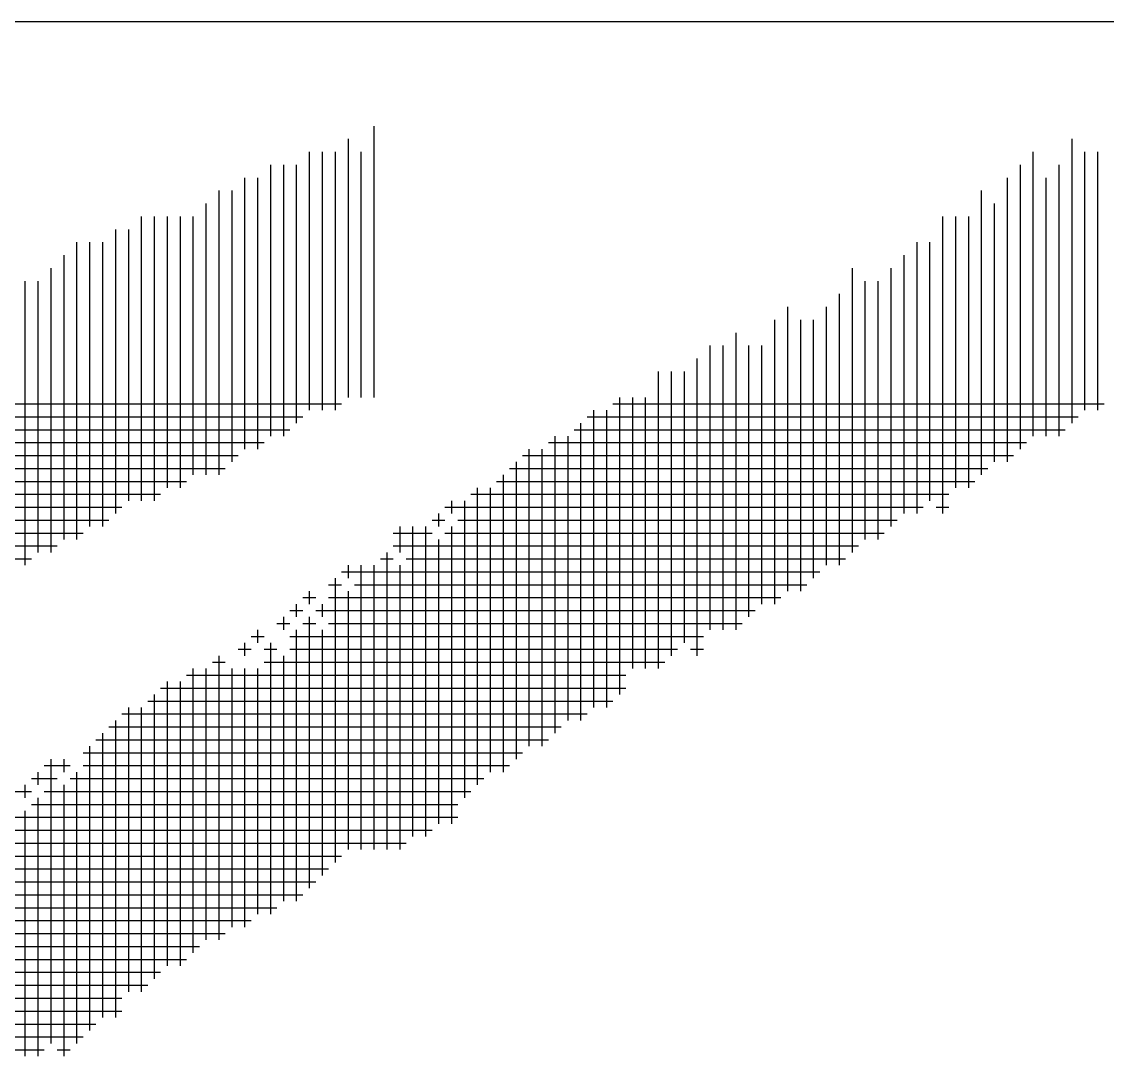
# Model space of a CAD drawing. Header units: feet. Extents: x 0 to 252300, y 0 to 178200.
# Drawn here: x 172787 to 172983, y 9413.2 to 9600 of the extents above; entities that cross this region are included whole.
import ezdxf
from ezdxf.enums import TextEntityAlignment as Align

# ---------------------------------------------------------------- set-up
doc = ezdxf.new("R2010")
doc.units = ezdxf.units.FT
doc.header["$LTSCALE"] = 3000
doc.header["$MEASUREMENT"] = 0
for name, color, linetype in [('CX-BORD', 3, 'CONTINUOUS'), ('CX-BORD-LIN1', 4, 'CONTINUOUS'), ('CX-BORD-LIN2', 3, 'CONTINUOUS'), ('CX-BORD-TEX2', 7, 'CONTINUOUS'), ('CX-BORD-TEX3', 6, 'CONTINUOUS')]:
    doc.layers.add(name, color=color, linetype=linetype)
doc.styles.add('TB_TEXT', font='')
doc.styles.add('TB_WBTXT', font='')
doc.styles.add('TB_WMTXT', font='')
doc.styles.get('TB_TEXT').set_extended_font_data('DotumChe')
doc.styles.get('TB_WBTXT').set_extended_font_data('Dotum')
doc.styles.get('TB_WMTXT').set_extended_font_data('DotumChe')

# ---------------------------------------------------------------- blocks, each defined once
blk = doc.blocks.new('CXBLKA1')
at = {"layer": 'CX-BORD-LIN2'}
blk.add_lwpolyline([(558, 12), (270, 12)], dxfattribs=at)
at = {"layer": 'CX-BORD-LIN1', "style": 'TB_TEXT'}
for tag, p in [('TR_RCON5', (342.30331, 33)), ('TR_RCON4', (342.30331, 27)), ('TR_RCON3', (342.30331, 21)), ('TR_RCON2', (342.30331, 15)), ('TR_RCON1', (342.30331, 9))]:
    blk.add_attdef(tag, text='', height=3.5, dxfattribs=at).set_placement(p, align=Align.MIDDLE_LEFT)
for tag, height, p in [('TR_DGN5', 3.5, (451.11845, 33)), ('TR_CHK5', 3.5, (491.11845, 33)), ('TR_RDAT5', 3.5, (317.5, 33)), ('TR_APP5', 3.5, (531.11845, 33)), ('TR_RNUM5', 3, (285.10512, 32.63656)), ('TR_DGN4', 3.5, (451.11845, 27)), ('TR_CHK4', 3.5, (491.11845, 27)), ('TR_RDAT4', 3.5, (317.5, 27)), ('TR_APP4', 3.5, (531.11845, 27)), ('TR_RNUM4', 3, (285.10512, 26.63656)), ('TR_DGN3', 3.5, (451.11845, 21)), ('TR_CHK3', 3.5, (491.11845, 21)), ('TR_RDAT3', 3.5, (317.5, 21)), ('TR_APP3', 3.5, (531.11845, 21)), ('TR_RNUM3', 3, (285.10512, 20.63656)), ('TR_DGN2', 3.5, (451.11845, 15)), ('TR_CHK2', 3.5, (491.11845, 15)), ('TR_RDAT2', 3.5, (317.5, 15)), ('TR_APP2', 3.5, (531.11845, 15)), ('TR_RNUM2', 3, (285.10512, 14.63656)), ('TR_DGN1', 3.5, (451.11845, 9)), ('TR_CHK1', 3.5, (491.11845, 9)), ('TR_RDAT1', 3.5, (317.5, 9)), ('TR_APP1', 3.5, (531.11845, 9)), ('TR_RNUM1', 3, (285.10512, 8.63656))]:
    blk.add_attdef(tag, text='', height=height, dxfattribs=at).set_placement(p, align=Align.MIDDLE_CENTER)
at = {"layer": 'CX-BORD-LIN2', "style": 'TB_TEXT'}
blk.add_attdef('TD_VERSION', text='', height=3, rotation=90, dxfattribs=at).set_placement((800.5, 48.0149), align=Align.MIDDLE_CENTER)
at = {"layer": 'CX-BORD-TEX2', "style": 'TB_WMTXT'}
for tag, height, p in [('TB_CNAME', 5, (15.34477, 531.83241)), ('TB_CSCOP', 4, (16.63457, 523.83241))]:
    blk.add_attdef(tag, text='', height=height, dxfattribs=at).set_placement(p, align=Align.BOTTOM_LEFT)
at = {"layer": 'CX-BORD-TEX2', "style": 'TB_WBTXT'}
for tag, height, p in [('TB_MTITIL', 10, (398, 533.32641)), ('TB_STITL', 7, (398, 518.32641))]:
    blk.add_attdef(tag, text='', height=height, dxfattribs=at).set_placement(p, align=Align.MIDDLE_CENTER)
at = {"layer": 'CX-BORD-TEX3', "style": 'TB_TEXT'}
for tag, height, p in [('TD_LNDST', 4.5, (215, 31.5)), ('TD_DSECT', 4.5, (605.5, 31.5)), ('TD_DDIST', 4.5, (654.5, 31.5)), ('TD_DNAME_TOP', 4.5, (755, 27.95701)), ('TD_CSECT', 4.5, (605.5, 22.5)), ('TD_CDIST', 4.5, (654.5, 22.5)), ('TD_DNAME_MAIN', 4.5, (755, 21.4731)), ('TD_DNAME_BOT', 3, (755, 15.24894)), ('TD_HSCAL', 4.5, (620.88411, 13.74838)), ('TD_VSCAL', 4.5, (656.86146, 13.74838)), ('TD_CCOMP', 4.5, (215, 13.59273)), ('TD_CSTEP', 4.5, (250.744, 5.12502)), ('TD_FIELD', 4.5, (180, 5.12502)), ('TD_DWGNO', 4.5, (755, 5.00167)), ('TD_DWGCODE', 4.5, (637, 4.7908))]:
    blk.add_attdef(tag, text='', height=height, dxfattribs=at).set_placement(p, align=Align.MIDDLE_CENTER)
for tag, height, width, p in [('TD_DCOMP', 4.5, 0.95, (215, 22.58754)), ('TD_CNAME', 5, 0.78, (65, 7.59564))]:
    blk.add_attdef(tag, text='', height=height, dxfattribs=dict(at, width=width)).set_placement(p, align=Align.MIDDLE_CENTER)

msp = doc.modelspace()

# ---------------------------------------------------------------- linework, layer by layer
at = {"layer": 'CX-BORD-LIN1'}
for p, q in [((172850.58, 9581.16), (172850.58, 9532.17)), ((172845.91, 9578.83), (172845.91, 9532.17)), ((172976.55, 9578.83), (172976.55, 9527.51)), ((172838.92, 9576.5), (172838.92, 9529.84)), ((172841.25, 9576.5), (172841.25, 9529.84)), ((172843.58, 9576.5), (172843.58, 9529.84)), ((172848.25, 9576.5), (172848.25, 9532.17)), ((172969.55, 9576.5), (172969.55, 9525.18)), ((172978.88, 9576.5), (172978.88, 9529.84)), ((172981.22, 9576.5), (172981.22, 9529.84)), ((172831.92, 9574.17), (172831.92, 9525.18)), ((172834.25, 9574.17), (172834.25, 9525.18)), ((172836.58, 9574.17), (172836.58, 9527.51)), ((172967.22, 9574.17), (172967.22, 9522.84)), ((172974.22, 9574.17), (172974.22, 9525.18)), ((172827.25, 9571.83), (172827.25, 9522.84)), ((172829.58, 9571.83), (172829.58, 9522.84)), ((172964.89, 9571.83), (172964.89, 9520.51)), ((172971.88, 9571.83), (172971.88, 9525.18)), ((172822.59, 9569.5), (172822.59, 9518.18)), ((172824.92, 9569.5), (172824.92, 9520.51)), ((172960.22, 9569.5), (172960.22, 9518.18)), ((172820.25, 9567.17), (172820.25, 9518.18)), ((172962.55, 9567.17), (172962.55, 9520.51)), ((172808.59, 9564.83), (172808.59, 9513.51)), ((172810.92, 9564.83), (172810.92, 9513.51)), ((172813.25, 9564.83), (172813.25, 9515.85)), ((172815.59, 9564.83), (172815.59, 9515.85)), ((172817.92, 9564.83), (172817.92, 9518.18)), ((172953.22, 9564.83), (172953.22, 9511.18)), ((172955.56, 9564.83), (172955.56, 9515.85)), ((172957.89, 9564.83), (172957.89, 9515.85)), ((172803.92, 9562.5), (172803.92, 9511.18)), ((172806.26, 9562.5), (172806.26, 9513.51)), ((172796.92, 9560.17), (172796.92, 9506.51)), ((172799.26, 9560.17), (172799.26, 9508.85)), ((172801.59, 9560.17), (172801.59, 9508.85)), ((172948.56, 9560.17), (172948.56, 9511.18)), ((172950.89, 9560.17), (172950.89, 9513.51)), ((172794.59, 9557.84), (172794.59, 9506.51)), ((172946.22, 9557.84), (172946.22, 9511.18)), ((172792.26, 9555.5), (172792.26, 9504.18)), ((172936.89, 9555.5), (172936.89, 9504.18)), ((172943.89, 9555.5), (172943.89, 9508.85)), ((172787.59, 9553.17), (172787.59, 9501.85)), ((172789.93, 9553.17), (172789.93, 9504.18)), ((172939.23, 9553.17), (172939.23, 9506.51)), ((172941.56, 9553.17), (172941.56, 9506.51)), ((172934.56, 9550.84), (172934.56, 9501.85)), ((172925.23, 9548.5), (172925.23, 9497.18)), ((172932.23, 9548.5), (172932.23, 9501.85)), ((172922.9, 9546.17), (172922.9, 9494.85)), ((172927.56, 9546.17), (172927.56, 9497.18)), ((172929.89, 9546.17), (172929.89, 9499.52)), ((172915.9, 9543.84), (172915.9, 9490.18)), ((172911.23, 9541.51), (172911.23, 9490.18)), ((172913.56, 9541.51), (172913.56, 9490.18)), ((172918.23, 9541.51), (172918.23, 9492.52)), ((172920.56, 9541.51), (172920.56, 9494.85)), ((172908.9, 9539.17), (172908.9, 9485.52)), ((172901.9, 9536.84), (172901.9, 9483.19)), ((172904.23, 9536.84), (172904.23, 9485.52)), ((172906.57, 9536.84), (172906.57, 9487.85)), ((172894.9, 9532.17), (172894.9, 9478.52)), ((172897.24, 9532.17), (172897.24, 9483.19)), ((172899.57, 9532.17), (172899.57, 9483.19)), ((172749.1, 9531.01), (172844.75, 9531.01)), ((172890.24, 9529.84), (172890.24, 9476.19)), ((172892.57, 9529.84), (172892.57, 9476.19)), ((172893.74, 9531.01), (172982.38, 9531.01)), ((172739.77, 9528.68), (172837.75, 9528.68)), ((172887.9, 9527.51), (172887.9, 9473.85)), ((172889.07, 9528.68), (172977.72, 9528.68)), ((172732.77, 9526.34), (172835.42, 9526.34)), ((172886.74, 9526.34), (172975.38, 9526.34)), ((172728.11, 9524.01), (172830.75, 9524.01)), ((172882.07, 9524.01), (172968.39, 9524.01)), ((172883.24, 9525.18), (172883.24, 9471.52)), ((172885.57, 9525.18), (172885.57, 9473.85)), ((172721.11, 9521.68), (172826.08, 9521.68)), ((172877.41, 9521.68), (172966.05, 9521.68)), ((172878.57, 9522.84), (172878.57, 9469.19)), ((172880.91, 9522.84), (172880.91, 9469.19)), ((172876.24, 9520.51), (172876.24, 9466.86)), ((172718.78, 9519.34), (172823.75, 9519.34)), ((172873.91, 9518.18), (172873.91, 9464.52)), ((172875.07, 9519.34), (172961.39, 9519.34)), ((172714.11, 9517.01), (172816.75, 9517.01)), ((172869.24, 9515.85), (172869.24, 9462.19)), ((172871.57, 9515.85), (172871.57, 9464.52)), ((172872.74, 9517.01), (172959.05, 9517.01)), ((172709.44, 9514.68), (172812.09, 9514.68)), ((172868.08, 9514.68), (172954.39, 9514.68)), ((172709.44, 9512.35), (172805.09, 9512.35)), ((172863.41, 9512.35), (172949.72, 9512.35)), ((172864.58, 9513.51), (172864.58, 9511.18)), ((172866.91, 9513.51), (172866.91, 9459.86)), ((172952.06, 9512.35), (172954.39, 9512.35)), ((172707.11, 9510.01), (172802.76, 9510.01)), ((172861.08, 9510.01), (172863.41, 9510.01)), ((172862.24, 9511.18), (172862.24, 9508.85)), ((172865.74, 9510.01), (172945.06, 9510.01)), ((172855.24, 9508.85), (172855.24, 9504.18)), ((172857.58, 9508.85), (172857.58, 9452.86)), ((172859.91, 9508.85), (172859.91, 9452.86)), ((172864.58, 9508.85), (172864.58, 9455.19)), ((172693.12, 9507.68), (172798.09, 9507.68)), ((172854.08, 9507.68), (172861.08, 9507.68)), ((172862.24, 9506.51), (172862.24, 9455.19)), ((172863.41, 9507.68), (172942.72, 9507.68)), ((172688.45, 9505.35), (172793.43, 9505.35)), ((172852.91, 9504.18), (172852.91, 9450.53)), ((172854.08, 9505.35), (172938.06, 9505.35)), ((172704.78, 9503.01), (172788.76, 9503.01)), ((172851.75, 9503.01), (172854.08, 9503.01)), ((172856.41, 9503.01), (172935.73, 9503.01)), ((172844.75, 9500.68), (172931.06, 9500.68)), ((172845.91, 9501.85), (172845.91, 9499.52)), ((172848.25, 9501.85), (172848.25, 9450.53)), ((172850.58, 9501.85), (172850.58, 9450.53)), ((172855.24, 9501.85), (172855.24, 9450.53)), ((172842.41, 9498.35), (172844.75, 9498.35)), ((172843.58, 9499.52), (172843.58, 9448.19)), ((172847.08, 9498.35), (172928.73, 9498.35)), ((172837.75, 9496.02), (172840.08, 9496.02)), ((172838.92, 9497.18), (172838.92, 9494.85)), ((172842.41, 9496.02), (172924.06, 9496.02)), ((172845.91, 9497.18), (172845.91, 9450.53)), ((172836.58, 9494.85), (172836.58, 9492.52)), ((172841.25, 9494.85), (172841.25, 9492.52)), ((172834.25, 9492.52), (172834.25, 9490.18)), ((172835.42, 9493.68), (172837.75, 9493.68)), ((172838.92, 9492.52), (172838.92, 9443.53)), ((172840.08, 9493.68), (172919.4, 9493.68)), ((172829.58, 9490.18), (172829.58, 9487.85)), ((172833.08, 9491.35), (172835.42, 9491.35)), ((172836.58, 9490.18), (172836.58, 9441.2)), ((172837.75, 9491.35), (172840.08, 9491.35)), ((172841.25, 9490.18), (172841.25, 9445.86)), ((172842.41, 9491.35), (172917.06, 9491.35)), ((172828.42, 9489.02), (172830.75, 9489.02)), ((172835.42, 9489.02), (172910.07, 9489.02)), ((172826.08, 9486.69), (172828.42, 9486.69)), ((172827.25, 9487.85), (172827.25, 9485.52)), ((172830.75, 9486.69), (172833.08, 9486.69)), ((172831.92, 9487.85), (172831.92, 9438.86)), ((172835.42, 9486.69), (172905.4, 9486.69)), ((172907.73, 9486.69), (172910.07, 9486.69)), ((172821.42, 9484.35), (172823.75, 9484.35)), ((172822.59, 9485.52), (172822.59, 9434.2)), ((172830.75, 9484.35), (172903.07, 9484.35)), ((172834.25, 9485.52), (172834.25, 9441.2)), ((172817.92, 9483.19), (172817.92, 9431.86)), ((172820.25, 9483.19), (172820.25, 9434.2)), ((172824.92, 9483.19), (172824.92, 9436.53)), ((172827.25, 9483.19), (172827.25, 9436.53)), ((172829.58, 9483.19), (172829.58, 9438.86)), ((172813.25, 9480.85), (172813.25, 9429.53)), ((172815.59, 9480.85), (172815.59, 9429.53)), ((172816.75, 9482.02), (172896.07, 9482.02)), ((172810.92, 9478.52), (172810.92, 9427.2)), ((172812.09, 9479.69), (172896.07, 9479.69)), ((172809.76, 9477.35), (172893.74, 9477.35)), ((172805.09, 9475.02), (172889.07, 9475.02)), ((172806.26, 9476.19), (172806.26, 9424.87)), ((172808.59, 9476.19), (172808.59, 9424.87)), ((172802.76, 9472.69), (172884.4, 9472.69)), ((172803.92, 9473.85), (172803.92, 9420.2)), ((172801.59, 9471.52), (172801.59, 9420.2)), ((172799.26, 9469.19), (172799.26, 9417.87)), ((172800.42, 9470.36), (172882.07, 9470.36)), ((172792.26, 9466.86), (172792.26, 9415.53)), ((172794.59, 9466.86), (172794.59, 9464.52)), ((172798.09, 9468.02), (172877.41, 9468.02)), ((172791.09, 9465.69), (172795.76, 9465.69)), ((172798.09, 9465.69), (172875.07, 9465.69)), ((172788.76, 9463.36), (172793.43, 9463.36)), ((172789.93, 9464.52), (172789.93, 9462.19)), ((172795.76, 9463.36), (172870.41, 9463.36)), ((172796.92, 9464.52), (172796.92, 9415.53)), ((172784.09, 9461.02), (172788.76, 9461.02)), ((172787.59, 9462.19), (172787.59, 9459.86)), ((172791.09, 9461.02), (172868.08, 9461.02)), ((172794.59, 9462.19), (172794.59, 9413.2)), ((172789.93, 9459.86), (172789.93, 9413.2)), ((172787.59, 9457.53), (172787.59, 9413.2)), ((172788.76, 9458.69), (172865.74, 9458.69)), ((172784.09, 9456.36), (172865.74, 9456.36)), ((172781.76, 9454.03), (172861.08, 9454.03)), ((172772.43, 9451.69), (172856.41, 9451.69)), ((172767.76, 9449.36), (172844.75, 9449.36)), ((172770.1, 9447.03), (172842.41, 9447.03)), ((172760.77, 9444.69), (172840.08, 9444.69)), ((172756.1, 9442.36), (172837.75, 9442.36)), ((172751.44, 9440.03), (172833.08, 9440.03)), ((172756.1, 9437.7), (172828.42, 9437.7)), ((172749.1, 9435.36), (172823.75, 9435.36)), ((172742.1, 9433.03), (172819.09, 9433.03)), ((172744.44, 9430.7), (172816.75, 9430.7)), ((172742.1, 9428.37), (172812.09, 9428.37)), ((172742.1, 9426.03), (172809.76, 9426.03)), ((172728.11, 9423.7), (172805.09, 9423.7)), ((172732.77, 9421.37), (172805.09, 9421.37)), ((172723.44, 9419.03), (172800.42, 9419.03)), ((172723.44, 9416.7), (172798.09, 9416.7)), ((172721.11, 9414.37), (172791.09, 9414.37)), ((172793.43, 9414.37), (172795.76, 9414.37))]:
    msp.add_line(p, q, dxfattribs=at)

# ---------------------------------------------------------------- block references
at = {"layer": 'CX-BORD', "xscale": 300, "yscale": 300, "zscale": 300}
msp.add_blockref('CXBLKA1', (7500, 6000), dxfattribs=at)

doc.saveas('drawing.dxf')
